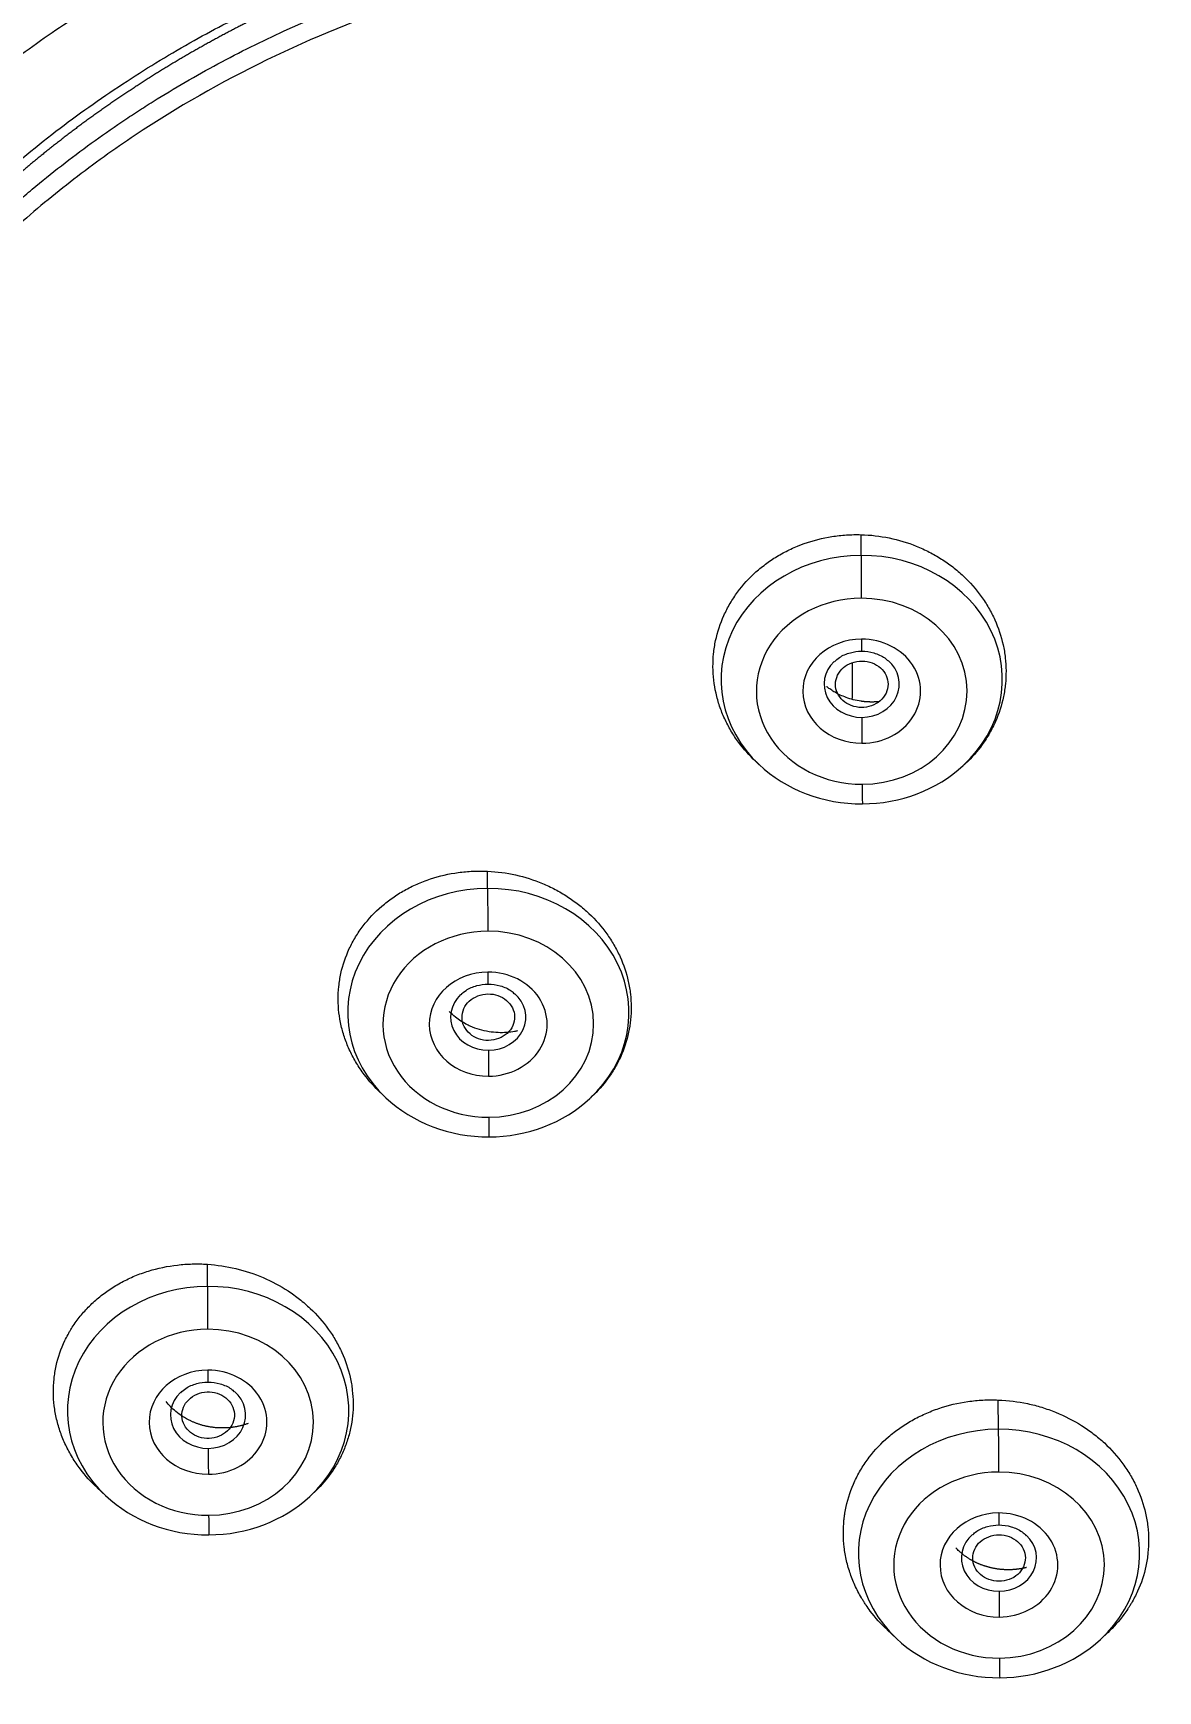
# Model space of a CAD drawing. Header units: millimetres. Extents: x 2433 to 4809, y -10272 to -6912.
# Drawn here: x 3202.37 to 3217.32, y -8392.25 to -8370.22 of the extents above; entities that cross this region are included whole.
import ezdxf

# ---------------------------------------------------------------- set-up
doc = ezdxf.new("R2010")
doc.units = ezdxf.units.MM
doc.layers.add('DIM', color=3, linetype='Continuous', lineweight=13)
doc.styles.add('ARIAL', font='arial.ttf')
doc.dimstyles.get("Standard").update_dxf_attribs({"dimtxt": 15, "dimasz": 15, "dimexe": 0.18, "dimexo": 0.0625, "dimgap": 4, "dimtad": 0, "dimtih": 1, "dimtoh": 1, "dimdec": 1, "dimdsep": 46, "dimtxsty": 'ARIAL', "dimcen": 0, "dimclrd": 3, "dimclre": 3, "dimclrt": 3, "dimadec": 0, "dimazin": 0, "dimtfac": 1, "dimtdec": 1, "dimtofl": 0, "dimtmove": 0, "dimatfit": 3, "dimfxl": 1, "dimtolj": 1, "dimtzin": 0, "dimarcsym": 0})

# ---------------------------------------------------------------- blocks, each defined once
blk = doc.blocks.new('*D46')
at = {"layer": 'Defpoints', "color": 0, "transparency": 16777216}
for p in [(3184.787, -7905.985), (3696.954, -9950.155), (3696.954, -9950.155)]:
    blk.add_point(p, dxfattribs=at)
at = {"layer": 'DIM', "color": 3, "lineweight": -2, "transparency": 16777216}
for p, q in [((3184.85, -7905.985), (3697.134, -7905.985)), ((3696.954, -7923.985), (3696.954, -8911.271)), ((3696.954, -9932.155), (3696.954, -8944.87)), ((3697.016, -9950.155), (3697.134, -9950.155))]:
    blk.add_line(p, q, dxfattribs=at)
at = {"layer": 'DIM', "color": 3, "transparency": 16777216}
for points in [[(3693.954, -7923.985), (3699.954, -7923.985), (3696.954, -7905.985)], [(3693.954, -9932.155), (3699.954, -9932.155), (3696.954, -9950.155)]]:
    blk.add_solid(points, dxfattribs=at)
at = {"layer": 'DIM', "color": 3, "transparency": 16777216, "insert": (3696.954, -8928.07), "char_height": 18, "attachment_point": 5, "style": 'ARIAL'}
blk.add_mtext('\\A1;(2280)', dxfattribs=at)

msp = doc.modelspace()

# ---------------------------------------------------------------- linework, layer by layer
at = {"linetype": 'Continuous', "lineweight": 13}
for p, q in [((3213.371, -8377.157), (3213.371, -8376.881)), ((3208.408, -8381.582), (3208.407, -8381.353)), ((3204.684, -8386.871), (3204.683, -8386.577)), ((3215.196, -8388.77), (3215.195, -8388.381))]:
    msp.add_line(p, q, dxfattribs=at)
at = {"linetype": 'Continuous', "lineweight": 18}
for p, q in [((3211.97, -8379.893), (3212.017, -8379.938)), ((3214.743, -8379.938), (3214.759, -8379.923)), ((3206.987, -8384.3), (3207.054, -8384.363)), ((3209.78, -8384.363), (3209.795, -8384.349)), ((3203.218, -8389.547), (3203.33, -8389.652)), ((3206.056, -8389.652), (3206.099, -8389.611)), ((3213.718, -8391.434), (3213.842, -8391.551)), ((3216.568, -8391.551), (3216.649, -8391.474))]:
    msp.add_line(p, q, dxfattribs=at)
at = {"linetype": 'Continuous', "lineweight": 13}
for centre, major_axis, ratio, start_param, end_param in [((3213.38, -8378.807), (-1.87, 0), 0.882948, 4.717224, 7.037094), ((3213.38, -8378.807), (-1.87, 0), 0.882948, 2.377964, 4.717224), ((3213.374, -8377.491), (0.002, -0.5), 0.00227, 3.979346, 5.201076), ((3213.38, -8378.962), (1.4, 0), 0.882948, 1.575631, 4.717224), ((3213.38, -8378.962), (1.4, 0), 0.882948, 4.717224, 7.858816), ((3213.38, -8378.961), (-0.783, 0), 0.882948, 4.717224, 7.858816), ((3213.38, -8378.961), (-0.783, 0), 0.882948, 1.575631, 4.717224), ((3213.376, -8378.129), (0.001, -0.3), 0.00227, 5.201076, 6.276176), ((3213.384, -8379.512), (-0.001, 0.3), 0.00227, 0.828524, 2.059484), ((3213.387, -8379.963), (-0.002, 0.5), 0.00227, 2.059484, 3.281214), ((3208.417, -8383.233), (-1.87, 0), 0.882948, 4.717224, 7.037094), ((3208.417, -8383.233), (-1.87, 0), 0.882948, 2.377964, 4.717224), ((3208.41, -8381.916), (0.002, -0.5), 0.00227, 3.979346, 5.201076), ((3208.417, -8383.387), (1.4, 0), 0.882948, 1.575631, 4.717224), ((3208.417, -8383.387), (1.4, 0), 0.882948, 4.717224, 7.858816), ((3208.416, -8383.386), (-0.783, 0), 0.882948, 4.717224, 7.858816), ((3208.416, -8383.386), (-0.783, 0), 0.882948, 1.575631, 4.717224), ((3208.412, -8382.554), (0.001, -0.3), 0.00227, 5.201076, 6.276176), ((3208.42, -8383.937), (-0.001, 0.3), 0.00227, 0.828524, 2.059484), ((3208.424, -8384.388), (-0.002, 0.5), 0.00227, 2.059484, 3.281214), ((3204.693, -8388.522), (-1.87, 0), 0.882948, 4.717224, 7.037094), ((3204.693, -8388.522), (-1.87, 0), 0.882948, 2.377964, 4.717224), ((3204.686, -8387.206), (0.002, -0.5), 0.00227, 3.979346, 5.201076), ((3204.693, -8388.677), (1.4, 0), 0.882948, 1.575631, 4.717224), ((3204.693, -8388.677), (1.4, 0), 0.882948, 4.717224, 7.858816), ((3204.692, -8388.676), (-0.783, 0), 0.882948, 4.717224, 7.858816), ((3204.692, -8388.676), (-0.783, 0), 0.882948, 1.575631, 4.717224), ((3204.688, -8387.844), (0.001, -0.3), 0.00227, 5.201076, 6.276176), ((3215.205, -8390.421), (-1.87, 0), 0.882948, 4.717224, 7.037094), ((3215.205, -8390.421), (-1.87, 0), 0.882948, 2.377964, 4.717224), ((3215.198, -8389.104), (0.002, -0.5), 0.00227, 3.979346, 5.201076), ((3204.696, -8389.226), (-0.001, 0.3), 0.00227, 0.828524, 2.059484), ((3215.205, -8390.575), (1.4, 0), 0.882948, 1.575631, 4.717224), ((3215.205, -8390.575), (1.4, 0), 0.882948, 4.717224, 7.858816), ((3204.7, -8389.678), (-0.002, 0.5), 0.00227, 2.059484, 3.281214), ((3215.204, -8390.574), (-0.783, 0), 0.882948, 4.717224, 7.858816), ((3215.204, -8390.574), (-0.783, 0), 0.882948, 1.575631, 4.717224), ((3215.201, -8389.742), (0.001, -0.3), 0.00227, 5.201076, 6.276176), ((3215.208, -8391.125), (-0.001, 0.3), 0.00227, 0.828524, 2.059484), ((3215.212, -8391.576), (-0.002, 0.5), 0.00227, 2.059484, 3.281214)]:
    msp.add_ellipse(centre, major_axis=major_axis, ratio=ratio, start_param=start_param, end_param=end_param, dxfattribs=at)
at = {"linetype": 'Continuous', "lineweight": 18}
for centre, major_axis, start_param, end_param in [((3213.38, -8378.867), (-0.5, 0), 5.53772, 7.858816), ((3213.38, -8378.867), (-0.5, 0), 1.575631, 3.936194), ((3213.38, -8378.807), (-1.87, 0), 0.753908, 1.575631), ((3213.38, -8378.807), (-1.87, 0), 1.575631, 2.377964), ((3208.416, -8383.292), (-0.5, 0), 5.53772, 7.858816), ((3208.416, -8383.292), (-0.5, 0), 1.575631, 3.936194), ((3208.417, -8383.233), (-1.87, 0), 0.753908, 1.575631), ((3208.417, -8383.233), (-1.87, 0), 1.575631, 2.377964), ((3204.692, -8388.582), (-0.5, 0), 5.53772, 7.858816), ((3204.692, -8388.582), (-0.5, 0), 1.575631, 3.936194), ((3204.693, -8388.522), (-1.87, 0), 0.753908, 1.575631), ((3204.693, -8388.522), (-1.87, 0), 1.575631, 2.377964), ((3215.204, -8390.481), (0.5, 0), 2.349395, 4.717224), ((3215.204, -8390.481), (0.5, 0), 4.717224, 7.03081), ((3215.205, -8390.421), (-1.87, 0), 0.753908, 1.575631), ((3215.205, -8390.421), (-1.87, 0), 1.575631, 2.377964)]:
    msp.add_ellipse(centre, major_axis=major_axis, ratio=0.882948, start_param=start_param, end_param=end_param, dxfattribs=at)
at = {"linetype": 'Continuous', "lineweight": 13}
for points, knots in [([(3208.657, -8358.416), (3208.634, -8358.42), (3208.589, -8358.429), (3208.52, -8358.444), (3208.451, -8358.458), (3208.382, -8358.473), (3208.313, -8358.487), (3208.244, -8358.502), (3208.175, -8358.518), (3208.105, -8358.533), (3208.036, -8358.549), (3207.967, -8358.565), (3207.897, -8358.581), (3207.828, -8358.598), (3207.758, -8358.615), (3207.689, -8358.632), (3207.619, -8358.649), (3207.549, -8358.667), (3207.479, -8358.684), (3207.41, -8358.702), (3207.34, -8358.721), (3207.27, -8358.739), (3207.2, -8358.758), (3207.13, -8358.777), (3207.06, -8358.796), (3206.989, -8358.816), (3206.919, -8358.836), (3206.849, -8358.856), (3206.779, -8358.876), (3206.708, -8358.897), (3206.638, -8358.918), (3206.568, -8358.939), (3206.497, -8358.96), (3206.427, -8358.982), (3206.356, -8359.004), (3206.286, -8359.026), (3206.215, -8359.048), (3206.144, -8359.071), (3206.074, -8359.094), (3206.003, -8359.117), (3205.932, -8359.141), (3205.862, -8359.165), (3205.791, -8359.189), (3205.72, -8359.213), (3205.649, -8359.238), (3205.578, -8359.263), (3205.508, -8359.288), (3205.437, -8359.313), (3205.366, -8359.339), (3205.295, -8359.365), (3205.224, -8359.392), (3205.153, -8359.418), (3205.082, -8359.445), (3205.011, -8359.472), (3204.94, -8359.5), (3204.87, -8359.527), (3204.799, -8359.555), (3204.728, -8359.584), (3204.657, -8359.612), (3204.586, -8359.641), (3204.515, -8359.67), (3204.444, -8359.7), (3204.373, -8359.73), (3204.302, -8359.76), (3204.232, -8359.79), (3204.161, -8359.821), (3204.09, -8359.852), (3204.019, -8359.883), (3203.948, -8359.914), (3203.878, -8359.946), (3203.807, -8359.978), (3203.736, -8360.011), (3203.665, -8360.044), (3203.595, -8360.077), (3203.524, -8360.11), (3203.454, -8360.144), (3203.098, -8360.315), (3202.456, -8360.644), (3201.542, -8361.173), (3200.632, -8361.767), (3199.732, -8362.427), (3198.807, -8363.191), (3197.886, -8364.061), (3196.996, -8365.032), (3196.19, -8366.052), (3195.596, -8366.929), (3195.168, -8367.645), (3194.866, -8368.192), (3194.577, -8368.771), (3194.372, -8369.225), (3194.239, -8369.541), (3194.172, -8369.706), (3194.109, -8369.868), (3194.048, -8370.026), (3193.991, -8370.181), (3193.937, -8370.333), (3193.885, -8370.481), (3193.837, -8370.626), (3193.791, -8370.767), (3193.747, -8370.905), (3193.706, -8371.039), (3193.668, -8371.17), (3193.631, -8371.297), (3193.597, -8371.42), (3193.565, -8371.54), (3193.535, -8371.656), (3193.516, -8371.732), (3193.507, -8371.769)], [0, 0, 0, 0, 0.003109, 0.006225, 0.009346, 0.012473, 0.015606, 0.018744, 0.021889, 0.02504, 0.028196, 0.031358, 0.034527, 0.037701, 0.040881, 0.044066, 0.047258, 0.050456, 0.053659, 0.056869, 0.060084, 0.063305, 0.066532, 0.069765, 0.073004, 0.076248, 0.079499, 0.082755, 0.086018, 0.089286, 0.09256, 0.09584, 0.099126, 0.102417, 0.105715, 0.109019, 0.112328, 0.115643, 0.118964, 0.122292, 0.125625, 0.128963, 0.132308, 0.135659, 0.139015, 0.142378, 0.145746, 0.14912, 0.1525, 0.155886, 0.159278, 0.162676, 0.16608, 0.169489, 0.172905, 0.176326, 0.179753, 0.183187, 0.186626, 0.190071, 0.193521, 0.196978, 0.200441, 0.203909, 0.207384, 0.210864, 0.21435, 0.217842, 0.221341, 0.224844, 0.228354, 0.23187, 0.235392, 0.238919, 0.242453, 0.245992, 0.249537, 0.296069, 0.344312, 0.394267, 0.445935, 0.499317, 0.562208, 0.624824, 0.687168, 0.74924, 0.778659, 0.809271, 0.841075, 0.874073, 0.883096, 0.891916, 0.900534, 0.908951, 0.917166, 0.925179, 0.93299, 0.9406, 0.948007, 0.955213, 0.962217, 0.969019, 0.975619, 0.982017, 0.988213, 0.994208, 1, 1, 1, 1]), ([(3195.703, -8378.167), (3195.805, -8377.746), (3195.927, -8377.331), (3196.205, -8376.52), (3196.361, -8376.123), (3196.707, -8375.35), (3196.895, -8374.972), (3197.302, -8374.239), (3197.52, -8373.883), (3197.981, -8373.194), (3198.225, -8372.861), (3198.735, -8372.218), (3199.001, -8371.908), (3199.554, -8371.313), (3199.84, -8371.027), (3200.428, -8370.481), (3200.731, -8370.22), (3201.35, -8369.724), (3201.666, -8369.488), (3202.31, -8369.041), (3202.637, -8368.83), (3203.3, -8368.433), (3203.636, -8368.246), (3204.313, -8367.898), (3204.995, -8367.573), (3206.029, -8367.156), (3206.721, -8366.924), (3207.757, -8366.608), (3208.447, -8366.441), (3209.128, -8366.313)], [0, 0, 0, 0, 0.0625, 0.0625, 0.125, 0.125, 0.1875, 0.1875, 0.25, 0.25, 0.3125, 0.3125, 0.375, 0.375, 0.4375, 0.4375, 0.5, 0.5, 0.5625, 0.5625, 0.625, 0.625, 0.6875, 0.6875, 0.75, 0.8125, 0.875, 0.875, 1, 1, 1, 1]), ([(3209.308, -8367.455), (3209.288, -8367.459), (3209.246, -8367.467), (3209.185, -8367.479), (3209.123, -8367.492), (3209.06, -8367.504), (3208.998, -8367.517), (3208.935, -8367.53), (3208.872, -8367.544), (3208.809, -8367.558), (3208.746, -8367.571), (3208.683, -8367.586), (3208.619, -8367.6), (3208.555, -8367.615), (3208.492, -8367.63), (3208.428, -8367.645), (3208.363, -8367.661), (3208.299, -8367.677), (3208.234, -8367.693), (3208.17, -8367.71), (3208.105, -8367.727), (3208.04, -8367.744), (3207.975, -8367.761), (3207.909, -8367.779), (3207.844, -8367.797), (3207.778, -8367.815), (3207.712, -8367.834), (3207.647, -8367.853), (3207.58, -8367.872), (3207.514, -8367.891), (3207.448, -8367.911), (3207.381, -8367.931), (3207.315, -8367.952), (3207.248, -8367.973), (3207.181, -8367.994), (3207.114, -8368.015), (3207.047, -8368.037), (3206.98, -8368.059), (3206.913, -8368.082), (3206.845, -8368.105), (3206.777, -8368.128), (3206.541, -8368.21), (3206.126, -8368.363), (3205.529, -8368.607), (3204.906, -8368.889), (3204.213, -8369.238), (3203.458, -8369.663), (3202.651, -8370.179), (3201.846, -8370.763), (3201.052, -8371.418), (3200.28, -8372.146), (3199.541, -8372.948), (3198.845, -8373.824), (3198.321, -8374.598), (3197.943, -8375.236), (3197.686, -8375.71), (3197.448, -8376.192), (3197.277, -8376.575), (3197.161, -8376.853), (3197.093, -8377.023), (3197.03, -8377.189), (3196.97, -8377.351), (3196.914, -8377.508), (3196.862, -8377.66), (3196.814, -8377.808), (3196.768, -8377.952), (3196.726, -8378.09), (3196.687, -8378.224), (3196.651, -8378.353), (3196.618, -8378.477), (3196.586, -8378.596), (3196.567, -8378.674), (3196.558, -8378.712)], [0, 0, 0, 0, 0.003317, 0.006647, 0.009991, 0.013347, 0.016716, 0.020098, 0.023493, 0.026901, 0.030321, 0.033755, 0.037202, 0.040661, 0.044134, 0.047619, 0.051118, 0.054629, 0.058153, 0.06169, 0.065239, 0.068802, 0.072378, 0.075966, 0.079568, 0.083182, 0.086809, 0.090449, 0.094102, 0.097768, 0.101447, 0.105138, 0.108843, 0.11256, 0.116291, 0.120034, 0.12379, 0.127559, 0.131341, 0.135136, 0.138943, 0.142764, 0.175148, 0.20972, 0.246482, 0.285432, 0.335253, 0.387506, 0.442193, 0.499318, 0.558528, 0.619909, 0.683467, 0.749211, 0.780528, 0.811783, 0.842976, 0.874109, 0.885145, 0.895867, 0.906274, 0.916366, 0.926144, 0.935607, 0.944756, 0.953591, 0.962111, 0.970317, 0.978209, 0.985787, 0.993051, 1, 1, 1, 1]), ([(3198.053, -8379.095), (3198.135, -8378.752), (3198.328, -8378.078), (3198.7, -8377.106), (3198.999, -8376.487), (3199.241, -8376.036), (3199.324, -8375.887), (3199.497, -8375.594), (3199.586, -8375.45), (3199.861, -8375.023), (3200.152, -8374.608), (3200.467, -8374.21), (3200.683, -8373.949), (3200.793, -8373.82), (3201.131, -8373.44), (3201.366, -8373.196), (3201.729, -8372.845), (3201.852, -8372.73), (3202.039, -8372.562), (3202.101, -8372.507), (3202.227, -8372.398), (3202.544, -8372.128), (3203.002, -8371.771), (3203.409, -8371.486), (3203.615, -8371.348), (3203.684, -8371.302), (3203.823, -8371.212), (3203.893, -8371.167), (3204.244, -8370.948), (3204.531, -8370.781), (3204.968, -8370.546), (3205.114, -8370.47), (3205.408, -8370.324), (3205.556, -8370.254), (3206.89, -8369.643), (3208.111, -8369.265), (3209.355, -8369.029)], [0, 0, 0, 0, 0.0625, 0.125, 0.1875, 0.1875, 0.21875, 0.21875, 0.25, 0.25, 0.3125, 0.34375, 0.34375, 0.375, 0.375, 0.4375, 0.4375, 0.46875, 0.46875, 0.484375, 0.484375, 0.5, 0.5625, 0.59375, 0.59375, 0.609375, 0.609375, 0.625, 0.625, 0.6875, 0.6875, 0.71875, 0.71875, 0.75, 0.75, 1, 1, 1, 1])]:
    msp.add_open_spline(points, degree=3, knots=knots, dxfattribs=at)
at = {"linetype": 'Continuous', "lineweight": 18}
for points, knots in [([(3197.676, -8378.984), (3197.68, -8378.966), (3197.689, -8378.929), (3197.703, -8378.874), (3197.717, -8378.818), (3197.732, -8378.763), (3197.746, -8378.708), (3197.761, -8378.653), (3197.776, -8378.598), (3197.791, -8378.543), (3197.807, -8378.488), (3197.823, -8378.434), (3197.839, -8378.379), (3197.855, -8378.325), (3197.872, -8378.27), (3197.888, -8378.216), (3197.905, -8378.162), (3197.923, -8378.108), (3197.94, -8378.054), (3197.958, -8378), (3197.976, -8377.946), (3197.994, -8377.893), (3198.012, -8377.839), (3198.031, -8377.786), (3198.05, -8377.732), (3198.069, -8377.679), (3198.089, -8377.626), (3198.108, -8377.573), (3198.128, -8377.52), (3198.148, -8377.467), (3198.169, -8377.414), (3198.189, -8377.362), (3198.21, -8377.309), (3198.231, -8377.257), (3198.252, -8377.204), (3198.274, -8377.152), (3198.349, -8376.971), (3198.488, -8376.658), (3198.704, -8376.215), (3198.944, -8375.767), (3199.238, -8375.268), (3199.589, -8374.729), (3200.001, -8374.164), (3200.435, -8373.628), (3200.889, -8373.121), (3201.361, -8372.642), (3201.962, -8372.085), (3202.703, -8371.478), (3203.593, -8370.853), (3204.485, -8370.313), (3205.138, -8369.973), (3205.535, -8369.785), (3205.678, -8369.719), (3205.821, -8369.655), (3205.963, -8369.592), (3206.105, -8369.532), (3206.246, -8369.473), (3206.387, -8369.415), (3206.527, -8369.36), (3206.667, -8369.306), (3206.806, -8369.254), (3206.945, -8369.204), (3207.082, -8369.155), (3207.22, -8369.108), (3207.356, -8369.062), (3207.492, -8369.018), (3207.627, -8368.975), (3207.761, -8368.934), (3207.895, -8368.894), (3208.028, -8368.856), (3208.159, -8368.819), (3208.29, -8368.783), (3208.421, -8368.749), (3208.55, -8368.716), (3208.678, -8368.685), (3208.805, -8368.654), (3208.932, -8368.625), (3209.057, -8368.598), (3209.182, -8368.571), (3209.305, -8368.546), (3209.428, -8368.521), (3209.509, -8368.506), (3209.55, -8368.498)], [0, 0, 0, 0, 0.003611, 0.00722, 0.010826, 0.014431, 0.018032, 0.021631, 0.025228, 0.028823, 0.032415, 0.036005, 0.039592, 0.043177, 0.04676, 0.05034, 0.053919, 0.057494, 0.061068, 0.064639, 0.068208, 0.071774, 0.075338, 0.0789, 0.08246, 0.086017, 0.089572, 0.093125, 0.096676, 0.100224, 0.10377, 0.107314, 0.110856, 0.114395, 0.117932, 0.121467, 0.125, 0.154917, 0.185643, 0.217184, 0.249544, 0.293148, 0.335951, 0.377962, 0.41919, 0.459642, 0.499325, 0.566382, 0.630369, 0.691307, 0.749214, 0.758389, 0.767491, 0.776521, 0.785478, 0.794362, 0.803175, 0.811915, 0.820582, 0.829177, 0.8377, 0.84615, 0.854528, 0.862834, 0.871068, 0.879229, 0.887318, 0.895335, 0.90328, 0.911152, 0.918953, 0.926681, 0.934337, 0.941921, 0.949433, 0.956873, 0.964241, 0.971537, 0.97876, 0.985912, 0.992992, 1, 1, 1, 1]), ([(3209.598, -8368.597), (3209.578, -8368.601), (3209.538, -8368.608), (3209.479, -8368.619), (3209.42, -8368.631), (3209.36, -8368.643), (3209.301, -8368.655), (3209.242, -8368.667), (3209.182, -8368.68), (3209.123, -8368.692), (3209.064, -8368.705), (3209.004, -8368.719), (3208.945, -8368.732), (3208.885, -8368.746), (3208.826, -8368.759), (3208.767, -8368.774), (3208.707, -8368.788), (3208.648, -8368.802), (3208.589, -8368.817), (3208.529, -8368.832), (3208.47, -8368.847), (3208.411, -8368.863), (3208.352, -8368.879), (3208.292, -8368.895), (3208.233, -8368.911), (3208.174, -8368.927), (3208.115, -8368.944), (3208.056, -8368.961), (3207.996, -8368.978), (3207.937, -8368.995), (3207.878, -8369.012), (3207.819, -8369.03), (3207.76, -8369.048), (3207.701, -8369.066), (3207.642, -8369.085), (3207.583, -8369.104), (3207.524, -8369.123), (3207.465, -8369.142), (3207.406, -8369.161), (3207.348, -8369.181), (3207.289, -8369.201), (3207.23, -8369.221), (3207.171, -8369.241), (3207.113, -8369.262), (3207.054, -8369.282), (3206.996, -8369.303), (3206.937, -8369.325), (3206.879, -8369.346), (3206.82, -8369.368), (3206.762, -8369.39), (3206.704, -8369.412), (3206.645, -8369.434), (3206.587, -8369.457), (3206.529, -8369.48), (3206.471, -8369.503), (3206.413, -8369.526), (3206.355, -8369.55), (3206.297, -8369.574), (3206.239, -8369.598), (3206.182, -8369.622), (3206.124, -8369.647), (3206.067, -8369.672), (3206.009, -8369.697), (3205.952, -8369.722), (3205.894, -8369.747), (3205.837, -8369.773), (3205.78, -8369.799), (3205.723, -8369.825), (3205.666, -8369.852), (3205.609, -8369.878), (3205.552, -8369.905), (3205.495, -8369.932), (3205.439, -8369.96), (3205.382, -8369.987), (3205.325, -8370.015), (3205.269, -8370.043), (3205.213, -8370.072), (3205.156, -8370.1), (3205.1, -8370.129), (3205.044, -8370.158), (3204.988, -8370.187), (3204.932, -8370.217), (3204.876, -8370.247), (3204.82, -8370.277), (3204.765, -8370.307), (3204.709, -8370.338), (3204.653, -8370.368), (3204.598, -8370.4), (3204.542, -8370.431), (3204.487, -8370.462), (3204.432, -8370.494), (3204.377, -8370.526), (3204.322, -8370.559), (3204.267, -8370.591), (3204.212, -8370.624), (3204.157, -8370.657), (3204.102, -8370.691), (3204.048, -8370.724), (3203.993, -8370.758), (3203.939, -8370.792), (3203.884, -8370.827), (3203.83, -8370.861), (3203.776, -8370.896), (3203.722, -8370.931), (3203.668, -8370.967), (3203.614, -8371.003), (3203.56, -8371.039), (3203.506, -8371.075), (3203.453, -8371.111), (3203.399, -8371.148), (3203.346, -8371.185), (3203.293, -8371.223), (3203.24, -8371.26), (3203.187, -8371.298), (3203.134, -8371.336), (3203.081, -8371.374), (3203.028, -8371.413), (3202.976, -8371.452), (3202.924, -8371.491), (3202.872, -8371.53), (3202.82, -8371.57), (3202.768, -8371.61), (3202.716, -8371.65), (3202.665, -8371.69), (3202.613, -8371.73), (3202.562, -8371.771), (3202.511, -8371.812), (3202.46, -8371.853), (3202.41, -8371.895), (3202.359, -8371.936), (3202.309, -8371.978), (3202.259, -8372.02), (3202.209, -8372.063), (3202.159, -8372.105), (3202.11, -8372.148), (3202.061, -8372.191), (3202.012, -8372.234), (3201.963, -8372.277), (3201.914, -8372.321), (3201.866, -8372.365), (3201.818, -8372.409), (3201.769, -8372.453), (3201.722, -8372.498), (3201.674, -8372.542), (3201.626, -8372.587), (3201.579, -8372.633), (3201.532, -8372.678), (3201.485, -8372.724), (3201.438, -8372.77), (3201.392, -8372.816), (3201.346, -8372.862), (3201.299, -8372.909), (3201.254, -8372.956), (3201.208, -8373.003), (3201.162, -8373.05), (3201.117, -8373.097), (3201.072, -8373.145), (3201.027, -8373.193), (3200.982, -8373.242), (3200.938, -8373.29), (3200.893, -8373.339), (3200.849, -8373.388), (3200.805, -8373.437), (3200.762, -8373.486), (3200.718, -8373.536), (3200.675, -8373.586), (3200.632, -8373.636), (3200.589, -8373.687), (3200.546, -8373.737), (3200.504, -8373.788), (3200.462, -8373.839), (3200.42, -8373.891), (3200.378, -8373.943), (3200.336, -8373.995), (3200.295, -8374.047), (3200.253, -8374.099), (3200.212, -8374.152), (3200.172, -8374.205), (3200.131, -8374.258), (3200.091, -8374.312), (3200.051, -8374.366), (3200.011, -8374.42), (3199.971, -8374.474), (3199.932, -8374.528), (3199.893, -8374.583), (3199.854, -8374.638), (3199.816, -8374.693), (3199.777, -8374.748), (3199.739, -8374.804), (3199.702, -8374.859), (3199.664, -8374.915), (3199.627, -8374.971), (3199.59, -8375.028), (3199.553, -8375.084), (3199.517, -8375.141), (3199.481, -8375.198), (3199.445, -8375.255), (3199.41, -8375.312), (3199.375, -8375.369), (3199.34, -8375.427), (3199.305, -8375.485), (3199.271, -8375.543), (3199.237, -8375.601), (3199.203, -8375.659), (3199.17, -8375.717), (3199.137, -8375.776), (3199.104, -8375.835), (3199.072, -8375.894), (3199.04, -8375.953), (3199.008, -8376.012), (3198.976, -8376.071), (3198.945, -8376.131), (3198.914, -8376.191), (3198.883, -8376.251), (3198.853, -8376.311), (3198.823, -8376.371), (3198.794, -8376.432), (3198.764, -8376.493), (3198.735, -8376.554), (3198.706, -8376.615), (3198.678, -8376.676), (3198.65, -8376.737), (3198.622, -8376.799), (3198.595, -8376.861), (3198.568, -8376.923), (3198.541, -8376.985), (3198.514, -8377.047), (3198.488, -8377.11), (3198.462, -8377.172), (3198.437, -8377.235), (3198.412, -8377.298), (3198.387, -8377.361), (3198.362, -8377.425), (3198.338, -8377.488), (3198.314, -8377.552), (3198.291, -8377.616), (3198.267, -8377.68), (3198.245, -8377.745), (3198.222, -8377.809), (3198.2, -8377.874), (3198.178, -8377.939), (3198.157, -8378.004), (3198.135, -8378.069), (3198.115, -8378.135), (3198.094, -8378.2), (3198.074, -8378.266), (3198.054, -8378.332), (3198.035, -8378.398), (3198.016, -8378.465), (3197.997, -8378.531), (3197.979, -8378.598), (3197.96, -8378.665), (3197.943, -8378.732), (3197.925, -8378.8), (3197.908, -8378.867), (3197.897, -8378.912), (3197.892, -8378.935)], [0, 0, 0, 0, 0.003468, 0.00694, 0.010416, 0.013895, 0.017377, 0.020864, 0.024354, 0.027847, 0.031344, 0.034845, 0.038349, 0.041857, 0.045368, 0.048883, 0.052401, 0.055923, 0.059449, 0.062977, 0.06651, 0.070045, 0.073585, 0.077127, 0.080673, 0.084223, 0.087776, 0.091332, 0.094892, 0.098455, 0.102021, 0.105591, 0.109164, 0.11274, 0.116319, 0.119902, 0.123488, 0.127078, 0.13067, 0.134266, 0.137865, 0.141467, 0.145072, 0.148681, 0.152292, 0.155907, 0.159525, 0.163146, 0.16677, 0.170397, 0.174027, 0.17766, 0.181296, 0.184935, 0.188577, 0.192222, 0.19587, 0.199521, 0.203174, 0.206831, 0.21049, 0.214153, 0.217818, 0.221486, 0.225157, 0.22883, 0.232506, 0.236185, 0.239867, 0.243551, 0.247238, 0.250928, 0.254621, 0.258318, 0.262018, 0.265723, 0.269431, 0.273143, 0.276859, 0.28058, 0.284304, 0.288033, 0.291767, 0.295504, 0.299246, 0.302993, 0.306744, 0.3105, 0.314261, 0.318026, 0.321797, 0.325572, 0.329353, 0.333139, 0.336929, 0.340726, 0.344527, 0.348334, 0.352147, 0.355965, 0.359789, 0.363618, 0.367453, 0.371295, 0.375142, 0.378995, 0.382854, 0.386718, 0.390588, 0.394463, 0.398343, 0.402227, 0.406116, 0.41001, 0.413909, 0.417811, 0.421718, 0.425628, 0.429543, 0.433461, 0.437382, 0.441307, 0.445235, 0.449167, 0.4531, 0.457037, 0.460976, 0.464918, 0.468861, 0.472807, 0.476755, 0.480704, 0.484655, 0.488607, 0.49256, 0.496514, 0.50047, 0.504426, 0.508386, 0.512348, 0.516314, 0.520282, 0.524254, 0.528229, 0.532207, 0.536188, 0.540173, 0.544161, 0.548153, 0.552148, 0.556148, 0.560151, 0.564158, 0.568169, 0.572184, 0.576204, 0.580227, 0.584255, 0.588288, 0.592325, 0.596367, 0.600413, 0.604464, 0.60852, 0.612581, 0.616647, 0.620719, 0.624795, 0.628878, 0.632968, 0.637066, 0.64117, 0.645281, 0.649399, 0.653523, 0.657654, 0.66179, 0.665933, 0.670081, 0.674234, 0.678393, 0.682556, 0.686724, 0.690897, 0.695075, 0.699256, 0.703442, 0.707631, 0.711824, 0.71602, 0.720219, 0.724421, 0.728626, 0.732833, 0.737043, 0.741254, 0.745467, 0.749682, 0.753899, 0.758117, 0.762336, 0.766558, 0.770781, 0.775007, 0.779234, 0.783464, 0.787696, 0.791931, 0.796168, 0.800407, 0.804649, 0.808894, 0.813142, 0.817393, 0.821647, 0.825904, 0.830164, 0.834427, 0.838694, 0.842965, 0.847239, 0.851517, 0.855799, 0.860085, 0.864375, 0.868669, 0.872968, 0.877271, 0.881578, 0.88589, 0.890207, 0.894528, 0.898855, 0.903187, 0.907523, 0.911866, 0.916213, 0.920566, 0.924925, 0.929289, 0.93366, 0.938036, 0.942418, 0.946807, 0.951202, 0.955603, 0.960011, 0.964426, 0.968848, 0.973276, 0.977712, 0.982155, 0.986605, 0.991062, 0.995527, 1, 1, 1, 1]), ([(3209.391, -8369.28), (3208.704, -8369.41), (3208.029, -8369.584), (3206.714, -8370.018), (3206.082, -8370.276), (3204.866, -8370.866), (3204.283, -8371.199), (3203.445, -8371.757), (3203.171, -8371.953), (3202.644, -8372.361), (3202.389, -8372.572), (3201.655, -8373.227), (3201.203, -8373.693), (3200.581, -8374.435), (3200.383, -8374.689), (3200.007, -8375.213), (3199.829, -8375.483), (3199.331, -8376.3), (3199.047, -8376.861), (3198.568, -8378.016), (3198.375, -8378.61), (3198.229, -8379.221)], [0, 0, 0, 0, 0.125, 0.125, 0.25, 0.25, 0.375, 0.375, 0.4375, 0.4375, 0.5, 0.5, 0.625, 0.625, 0.6875, 0.6875, 0.75, 0.75, 0.875, 0.875, 1, 1, 1, 1]), ([(3211.97, -8379.893), (3211.887, -8379.815), (3211.811, -8379.73), (3211.726, -8379.615), (3211.708, -8379.59), (3211.674, -8379.539), (3211.658, -8379.513), (3211.612, -8379.434), (3211.556, -8379.328), (3211.511, -8379.217), (3211.473, -8379.105), (3211.457, -8379.047), (3211.417, -8378.872), (3211.404, -8378.756), (3211.403, -8378.58), (3211.405, -8378.522), (3211.414, -8378.434), (3211.418, -8378.404), (3211.427, -8378.346), (3211.432, -8378.317), (3211.463, -8378.173), (3211.5, -8378.061), (3211.561, -8377.927), (3211.574, -8377.9), (3211.601, -8377.847), (3211.616, -8377.82), (3211.662, -8377.743), (3211.695, -8377.693), (3211.801, -8377.548), (3211.883, -8377.459), (3211.997, -8377.356), (3212.021, -8377.336), (3212.069, -8377.298), (3212.094, -8377.279), (3212.168, -8377.224), (3212.272, -8377.156), (3212.382, -8377.098), (3212.468, -8377.058), (3212.496, -8377.045), (3212.541, -8377.027), (3212.555, -8377.022), (3212.585, -8377.01), (3212.6, -8377.005), (3212.735, -8376.957), (3212.858, -8376.926), (3213.047, -8376.896), (3213.111, -8376.888), (3213.241, -8376.88), (3213.306, -8376.879), (3213.371, -8376.881)], [0, 0, 0, 0, 0.077297, 0.077297, 0.098268, 0.098268, 0.119238, 0.119238, 0.161179, 0.20312, 0.20312, 0.245061, 0.245061, 0.328944, 0.328944, 0.370885, 0.370885, 0.391855, 0.391855, 0.412826, 0.412826, 0.496708, 0.496708, 0.517678, 0.517678, 0.538649, 0.538649, 0.58059, 0.58059, 0.664472, 0.664472, 0.685442, 0.685442, 0.706413, 0.706413, 0.748354, 0.790295, 0.790295, 0.811265, 0.811265, 0.821751, 0.821751, 0.832236, 0.832236, 0.916118, 0.916118, 0.958059, 0.958059, 1, 1, 1, 1]), ([(3213.371, -8376.881), (3213.498, -8376.884), (3213.623, -8376.899), (3213.869, -8376.95), (3213.989, -8376.986), (3214.135, -8377.045), (3214.164, -8377.058), (3214.222, -8377.084), (3214.25, -8377.097), (3214.333, -8377.14), (3214.44, -8377.202), (3214.541, -8377.273), (3214.615, -8377.329), (3214.639, -8377.349), (3214.686, -8377.389), (3214.709, -8377.409), (3214.82, -8377.514), (3214.9, -8377.605), (3214.987, -8377.726), (3215.004, -8377.751), (3215.037, -8377.801), (3215.052, -8377.827), (3215.097, -8377.905), (3215.124, -8377.958), (3215.197, -8378.119), (3215.234, -8378.23), (3215.265, -8378.372), (3215.271, -8378.401), (3215.281, -8378.459), (3215.285, -8378.488), (3215.294, -8378.574), (3215.301, -8378.69), (3215.296, -8378.805), (3215.287, -8378.891), (3215.284, -8378.919), (3215.275, -8378.977), (3215.27, -8379.005), (3215.24, -8379.148), (3215.205, -8379.258), (3215.134, -8379.417), (3215.108, -8379.469), (3215.064, -8379.546), (3215.049, -8379.571), (3215.016, -8379.621), (3215, -8379.645), (3214.917, -8379.76), (3214.842, -8379.845), (3214.759, -8379.923)], [0, 0, 0, 0, 0.083659, 0.083659, 0.167318, 0.167318, 0.188233, 0.188233, 0.209148, 0.209148, 0.250978, 0.292807, 0.292807, 0.313722, 0.313722, 0.334637, 0.334637, 0.418296, 0.418296, 0.439211, 0.439211, 0.460126, 0.460126, 0.501955, 0.501955, 0.585615, 0.585615, 0.60653, 0.60653, 0.627444, 0.627444, 0.669274, 0.711104, 0.711104, 0.732018, 0.732018, 0.752933, 0.752933, 0.836592, 0.836592, 0.878422, 0.878422, 0.899337, 0.899337, 0.920252, 0.920252, 1, 1, 1, 1]), ([(3213.018, -8378.572), (3213.037, -8378.549), (3213.094, -8378.498), (3213.223, -8378.444), (3213.325, -8378.43), (3213.377, -8378.429)], [0, 0, 0, 0, 0.24821, 0.643629, 1, 1, 1, 1]), ([(3213.377, -8378.429), (3213.435, -8378.43), (3213.543, -8378.445), (3213.667, -8378.498), (3213.715, -8378.544), (3213.727, -8378.558)], [0, 0, 0, 0, 0.410705, 0.836907, 1, 1, 1, 1]), ([(3213.606, -8379.101), (3213.604, -8379.101), (3213.598, -8379.101), (3213.588, -8379.102), (3213.575, -8379.103), (3213.563, -8379.104), (3213.551, -8379.104), (3213.539, -8379.105), (3213.527, -8379.105), (3213.516, -8379.105), (3213.504, -8379.105), (3213.492, -8379.105), (3213.481, -8379.104), (3213.469, -8379.104), (3213.458, -8379.103), (3213.446, -8379.103), (3213.435, -8379.102), (3213.424, -8379.101), (3213.413, -8379.1), (3213.402, -8379.099), (3213.391, -8379.097), (3213.381, -8379.096), (3213.339, -8379.09), (3213.269, -8379.076), (3213.177, -8379.047), (3213.097, -8379.014), (3213.028, -8378.978), (3212.971, -8378.942), (3212.933, -8378.915), (3212.915, -8378.9), (3212.912, -8378.897)], [0, 0, 0, 0, 0.008399, 0.024829, 0.041163, 0.0574, 0.073538, 0.089572, 0.105503, 0.121326, 0.137041, 0.152646, 0.168138, 0.183517, 0.19878, 0.213927, 0.228955, 0.243865, 0.258654, 0.273323, 0.287869, 0.302293, 0.316593, 0.457515, 0.586818, 0.70392, 0.808582, 0.90129, 0.983044, 1, 1, 1, 1]), ([(3206.986, -8384.299), (3206.906, -8384.224), (3206.833, -8384.142), (3206.749, -8384.031), (3206.731, -8384.006), (3206.697, -8383.955), (3206.68, -8383.929), (3206.633, -8383.851), (3206.576, -8383.745), (3206.531, -8383.634), (3206.502, -8383.55), (3206.493, -8383.522), (3206.477, -8383.465), (3206.469, -8383.436), (3206.436, -8383.292), (3206.422, -8383.176), (3206.421, -8383.002), (3206.424, -8382.944), (3206.433, -8382.857), (3206.437, -8382.827), (3206.446, -8382.77), (3206.451, -8382.741), (3206.483, -8382.599), (3206.52, -8382.489), (3206.582, -8382.356), (3206.595, -8382.33), (3206.623, -8382.278), (3206.638, -8382.252), (3206.684, -8382.176), (3206.717, -8382.127), (3206.825, -8381.986), (3206.908, -8381.898), (3207.024, -8381.799), (3207.048, -8381.779), (3207.096, -8381.742), (3207.121, -8381.723), (3207.196, -8381.671), (3207.301, -8381.605), (3207.412, -8381.55), (3207.498, -8381.512), (3207.528, -8381.5), (3207.587, -8381.477), (3207.617, -8381.466), (3207.768, -8381.416), (3207.891, -8381.388), (3208.05, -8381.366), (3208.082, -8381.363), (3208.147, -8381.357), (3208.179, -8381.355), (3208.277, -8381.35), (3208.342, -8381.35), (3208.407, -8381.353)], [0, 0, 0, 0, 0.074639, 0.074639, 0.09567, 0.09567, 0.116701, 0.116701, 0.158762, 0.200824, 0.200824, 0.221855, 0.221855, 0.242886, 0.242886, 0.32701, 0.32701, 0.369072, 0.369072, 0.390103, 0.390103, 0.411134, 0.411134, 0.495257, 0.495257, 0.516288, 0.516288, 0.537319, 0.537319, 0.579381, 0.579381, 0.663505, 0.663505, 0.684536, 0.684536, 0.705567, 0.705567, 0.747629, 0.789691, 0.789691, 0.810722, 0.810722, 0.831752, 0.831752, 0.915876, 0.915876, 0.936907, 0.936907, 0.957938, 0.957938, 1, 1, 1, 1]), ([(3208.407, -8381.353), (3208.534, -8381.359), (3208.782, -8381.393), (3209.02, -8381.468), (3209.194, -8381.54), (3209.251, -8381.567), (3209.361, -8381.625), (3209.467, -8381.687), (3209.567, -8381.758), (3209.639, -8381.814), (3209.663, -8381.834), (3209.71, -8381.874), (3209.732, -8381.894), (3209.843, -8381.998), (3209.922, -8382.088), (3210.025, -8382.233), (3210.058, -8382.282), (3210.117, -8382.385), (3210.144, -8382.437), (3210.216, -8382.596), (3210.252, -8382.705), (3210.284, -8382.845), (3210.289, -8382.874), (3210.299, -8382.931), (3210.303, -8382.959), (3210.312, -8383.044), (3210.316, -8383.101), (3210.317, -8383.27), (3210.306, -8383.383), (3210.258, -8383.606), (3210.223, -8383.714), (3210.153, -8383.869), (3210.127, -8383.92), (3210.084, -8383.994), (3210.069, -8384.018), (3210.037, -8384.067), (3210.02, -8384.091), (3209.941, -8384.198), (3209.872, -8384.276), (3209.795, -8384.348)], [0, 0, 0, 0, 0.084028, 0.168057, 0.168057, 0.210071, 0.210071, 0.252085, 0.294099, 0.294099, 0.315106, 0.315106, 0.336113, 0.336113, 0.420142, 0.420142, 0.462156, 0.462156, 0.50417, 0.50417, 0.588198, 0.588198, 0.609205, 0.609205, 0.630212, 0.630212, 0.672227, 0.672227, 0.756255, 0.756255, 0.840283, 0.840283, 0.882297, 0.882297, 0.903304, 0.903304, 0.924311, 0.924311, 1, 1, 1, 1]), ([(3208.054, -8382.997), (3208.073, -8382.974), (3208.13, -8382.923), (3208.259, -8382.869), (3208.361, -8382.855), (3208.413, -8382.854)], [0, 0, 0, 0, 0.24821, 0.643629, 1, 1, 1, 1]), ([(3208.413, -8382.854), (3208.471, -8382.855), (3208.579, -8382.87), (3208.703, -8382.923), (3208.751, -8382.969), (3208.763, -8382.983)], [0, 0, 0, 0, 0.410705, 0.836907, 1, 1, 1, 1]), ([(3208.806, -8383.475), (3208.802, -8383.476), (3208.794, -8383.478), (3208.781, -8383.48), (3208.737, -8383.489), (3208.66, -8383.499), (3208.545, -8383.501), (3208.424, -8383.489), (3208.299, -8383.461), (3208.197, -8383.423), (3208.115, -8383.383), (3208.048, -8383.343), (3207.975, -8383.29), (3207.925, -8383.246), (3207.899, -8383.219), (3207.896, -8383.216)], [0, 0, 0, 0, 0.011526, 0.025668, 0.039729, 0.145629, 0.260383, 0.382909, 0.511258, 0.643381, 0.70973, 0.789134, 0.881689, 0.987818, 1, 1, 1, 1]), ([(3203.217, -8389.546), (3203.136, -8389.47), (3203.061, -8389.387), (3202.976, -8389.274), (3202.957, -8389.248), (3202.922, -8389.196), (3202.905, -8389.17), (3202.856, -8389.089), (3202.797, -8388.981), (3202.75, -8388.868), (3202.72, -8388.782), (3202.711, -8388.753), (3202.694, -8388.694), (3202.686, -8388.665), (3202.665, -8388.576), (3202.644, -8388.457), (3202.633, -8388.28), (3202.639, -8388.161), (3202.648, -8388.072), (3202.652, -8388.043), (3202.662, -8387.984), (3202.667, -8387.955), (3202.7, -8387.81), (3202.738, -8387.699), (3202.802, -8387.564), (3202.816, -8387.537), (3202.838, -8387.498), (3202.845, -8387.484), (3202.86, -8387.458), (3202.899, -8387.394), (3202.977, -8387.283), (3203.057, -8387.192), (3203.121, -8387.127), (3203.143, -8387.105), (3203.188, -8387.063), (3203.212, -8387.043), (3203.284, -8386.983), (3203.384, -8386.909), (3203.545, -8386.812), (3203.66, -8386.757), (3203.749, -8386.72), (3203.779, -8386.709), (3203.84, -8386.687), (3203.871, -8386.676), (3204.026, -8386.629), (3204.153, -8386.602), (3204.317, -8386.583), (3204.35, -8386.58), (3204.416, -8386.575), (3204.449, -8386.574), (3204.549, -8386.571), (3204.616, -8386.573), (3204.683, -8386.577)], [0, 0, 0, 0, 0.073587, 0.073587, 0.094642, 0.094642, 0.115696, 0.115696, 0.157806, 0.199916, 0.199916, 0.220971, 0.220971, 0.242025, 0.242025, 0.284135, 0.326245, 0.368355, 0.368355, 0.389409, 0.389409, 0.410464, 0.410464, 0.494684, 0.494684, 0.515738, 0.515738, 0.526266, 0.526266, 0.536793, 0.578903, 0.621013, 0.621013, 0.642068, 0.642068, 0.663122, 0.663122, 0.705232, 0.747342, 0.789452, 0.789452, 0.810506, 0.810506, 0.831561, 0.831561, 0.915781, 0.915781, 0.936835, 0.936835, 0.95789, 0.95789, 1, 1, 1, 1]), ([(3204.683, -8386.577), (3204.812, -8386.586), (3205.063, -8386.624), (3205.305, -8386.703), (3205.541, -8386.804), (3205.652, -8386.864), (3205.809, -8386.966), (3205.86, -8387.003), (3205.933, -8387.061), (3205.957, -8387.081), (3206.004, -8387.122), (3206.027, -8387.142), (3206.139, -8387.249), (3206.219, -8387.34), (3206.325, -8387.487), (3206.358, -8387.537), (3206.403, -8387.615), (3206.417, -8387.642), (3206.445, -8387.695), (3206.457, -8387.721), (3206.518, -8387.855), (3206.555, -8387.966), (3206.587, -8388.107), (3206.593, -8388.136), (3206.602, -8388.193), (3206.606, -8388.222), (3206.616, -8388.308), (3206.62, -8388.365), (3206.621, -8388.536), (3206.61, -8388.649), (3206.58, -8388.789), (3206.573, -8388.817), (3206.558, -8388.872), (3206.55, -8388.9), (3206.523, -8388.981), (3206.481, -8389.087), (3206.429, -8389.189), (3206.385, -8389.263), (3206.369, -8389.288), (3206.337, -8389.336), (3206.32, -8389.36), (3206.242, -8389.465), (3206.175, -8389.54), (3206.101, -8389.61)], [0, 0, 0, 0, 0.084271, 0.168542, 0.168542, 0.252813, 0.252813, 0.294948, 0.294948, 0.316016, 0.316016, 0.337083, 0.337083, 0.421354, 0.421354, 0.46349, 0.46349, 0.484557, 0.484557, 0.505625, 0.505625, 0.589896, 0.589896, 0.610964, 0.610964, 0.632031, 0.632031, 0.674167, 0.674167, 0.758438, 0.758438, 0.779505, 0.779505, 0.800573, 0.800573, 0.842709, 0.884844, 0.884844, 0.905912, 0.905912, 0.926979, 0.926979, 1, 1, 1, 1]), ([(3204.33, -8388.286), (3204.349, -8388.264), (3204.406, -8388.212), (3204.535, -8388.158), (3204.637, -8388.144), (3204.689, -8388.144)], [0, 0, 0, 0, 0.24821, 0.643629, 1, 1, 1, 1]), ([(3204.689, -8388.144), (3204.747, -8388.144), (3204.855, -8388.16), (3204.979, -8388.212), (3205.027, -8388.258), (3205.039, -8388.272)], [0, 0, 0, 0, 0.410705, 0.836907, 1, 1, 1, 1]), ([(3205.226, -8388.693), (3205.226, -8388.693), (3205.22, -8388.695), (3205.208, -8388.7), (3205.19, -8388.706), (3205.172, -8388.711), (3205.154, -8388.717), (3205.135, -8388.722), (3205.117, -8388.726), (3205.098, -8388.731), (3205.079, -8388.735), (3205.06, -8388.738), (3205.041, -8388.741), (3205.022, -8388.744), (3205.003, -8388.746), (3204.983, -8388.749), (3204.964, -8388.75), (3204.944, -8388.752), (3204.925, -8388.752), (3204.905, -8388.753), (3204.886, -8388.753), (3204.866, -8388.753), (3204.847, -8388.753), (3204.827, -8388.752), (3204.808, -8388.75), (3204.789, -8388.749), (3204.77, -8388.747), (3204.751, -8388.744), (3204.732, -8388.742), (3204.713, -8388.739), (3204.694, -8388.735), (3204.675, -8388.731), (3204.657, -8388.727), (3204.638, -8388.723), (3204.62, -8388.718), (3204.602, -8388.712), (3204.584, -8388.707), (3204.566, -8388.701), (3204.548, -8388.695), (3204.531, -8388.688), (3204.513, -8388.681), (3204.496, -8388.674), (3204.478, -8388.666), (3204.429, -8388.644), (3204.354, -8388.603), (3204.264, -8388.537), (3204.192, -8388.47), (3204.152, -8388.423), (3204.134, -8388.4), (3204.134, -8388.399)], [0, 0, 0, 0, 0.000655, 0.016198, 0.031792, 0.047433, 0.063119, 0.078846, 0.094612, 0.110414, 0.126247, 0.142109, 0.157995, 0.1739, 0.189819, 0.205749, 0.221682, 0.237615, 0.25354, 0.269453, 0.285347, 0.301216, 0.317054, 0.332854, 0.34861, 0.364316, 0.379969, 0.395573, 0.411135, 0.426662, 0.442158, 0.45763, 0.473084, 0.488525, 0.503958, 0.519388, 0.534821, 0.550262, 0.565715, 0.581184, 0.596674, 0.612189, 0.627733, 0.643308, 0.746468, 0.839657, 0.923627, 0.998226, 1, 1, 1, 1]), ([(3213.717, -8391.433), (3213.635, -8391.357), (3213.561, -8391.274), (3213.475, -8391.16), (3213.457, -8391.134), (3213.43, -8391.095), (3213.421, -8391.082), (3213.404, -8391.055), (3213.363, -8390.988), (3213.296, -8390.865), (3213.227, -8390.694), (3213.193, -8390.577), (3213.165, -8390.457), (3213.154, -8390.397), (3213.14, -8390.277), (3213.133, -8390.157), (3213.138, -8390.037), (3213.146, -8389.962), (3213.148, -8389.947), (3213.152, -8389.917), (3213.154, -8389.902), (3213.162, -8389.857), (3213.167, -8389.828), (3213.199, -8389.68), (3213.238, -8389.567), (3213.302, -8389.429), (3213.316, -8389.402), (3213.345, -8389.348), (3213.36, -8389.321), (3213.408, -8389.242), (3213.443, -8389.191), (3213.555, -8389.045), (3213.64, -8388.954), (3213.76, -8388.85), (3213.785, -8388.83), (3213.835, -8388.791), (3213.861, -8388.772), (3213.939, -8388.717), (3214.047, -8388.649), (3214.163, -8388.591), (3214.252, -8388.551), (3214.282, -8388.539), (3214.344, -8388.515), (3214.375, -8388.503), (3214.531, -8388.451), (3214.66, -8388.42), (3214.825, -8388.397), (3214.858, -8388.393), (3214.925, -8388.386), (3214.958, -8388.384), (3215.06, -8388.378), (3215.127, -8388.378), (3215.195, -8388.381)], [0, 0, 0, 0, 0.073528, 0.073528, 0.094584, 0.094584, 0.105113, 0.105113, 0.115641, 0.157753, 0.199865, 0.241978, 0.241978, 0.28409, 0.28409, 0.326202, 0.368315, 0.368315, 0.378843, 0.378843, 0.389371, 0.389371, 0.410427, 0.410427, 0.494652, 0.494652, 0.515708, 0.515708, 0.536764, 0.536764, 0.578876, 0.578876, 0.663101, 0.663101, 0.684157, 0.684157, 0.705214, 0.705214, 0.747326, 0.789438, 0.789438, 0.810494, 0.810494, 0.831551, 0.831551, 0.915775, 0.915775, 0.936831, 0.936831, 0.957888, 0.957888, 1, 1, 1, 1]), ([(3215.195, -8388.381), (3215.327, -8388.386), (3215.457, -8388.402), (3215.648, -8388.443), (3215.711, -8388.459), (3215.835, -8388.497), (3215.897, -8388.519), (3216.079, -8388.593), (3216.194, -8388.652), (3216.356, -8388.754), (3216.408, -8388.79), (3216.484, -8388.848), (3216.509, -8388.868), (3216.558, -8388.91), (3216.582, -8388.931), (3216.697, -8389.038), (3216.78, -8389.131), (3216.871, -8389.255), (3216.888, -8389.28), (3216.922, -8389.332), (3216.938, -8389.358), (3216.985, -8389.437), (3217.013, -8389.491), (3217.088, -8389.656), (3217.127, -8389.769), (3217.159, -8389.914), (3217.165, -8389.944), (3217.175, -8390.003), (3217.179, -8390.032), (3217.189, -8390.12), (3217.196, -8390.238), (3217.191, -8390.355), (3217.182, -8390.442), (3217.178, -8390.471), (3217.169, -8390.53), (3217.164, -8390.559), (3217.133, -8390.704), (3217.096, -8390.816), (3217.022, -8390.977), (3216.995, -8391.03), (3216.957, -8391.094), (3216.949, -8391.107), (3216.933, -8391.133), (3216.925, -8391.146), (3216.9, -8391.183), (3216.883, -8391.208), (3216.801, -8391.319), (3216.729, -8391.399), (3216.65, -8391.474)], [0, 0, 0, 0, 0.084101, 0.084101, 0.126151, 0.126151, 0.168201, 0.168201, 0.252302, 0.252302, 0.294353, 0.294353, 0.315378, 0.315378, 0.336403, 0.336403, 0.420504, 0.420504, 0.441529, 0.441529, 0.462554, 0.462554, 0.504604, 0.504604, 0.588705, 0.588705, 0.60973, 0.60973, 0.630756, 0.630756, 0.672806, 0.714856, 0.714856, 0.735882, 0.735882, 0.756907, 0.756907, 0.841007, 0.841007, 0.883058, 0.883058, 0.89357, 0.89357, 0.904083, 0.904083, 0.925108, 0.925108, 1, 1, 1, 1]), ([(3214.856, -8390.172), (3214.872, -8390.155), (3214.924, -8390.107), (3215.048, -8390.057), (3215.15, -8390.043), (3215.202, -8390.042)], [0, 0, 0, 0, 0.206446, 0.623832, 1, 1, 1, 1]), ([(3215.202, -8390.042), (3215.259, -8390.043), (3215.368, -8390.058), (3215.498, -8390.115), (3215.55, -8390.165), (3215.566, -8390.184)], [0, 0, 0, 0, 0.388964, 0.792604, 1, 1, 1, 1]), ([(3215.571, -8390.607), (3215.568, -8390.608), (3215.56, -8390.61), (3215.547, -8390.613), (3215.531, -8390.616), (3215.515, -8390.62), (3215.498, -8390.623), (3215.482, -8390.625), (3215.465, -8390.628), (3215.448, -8390.63), (3215.431, -8390.632), (3215.415, -8390.634), (3215.398, -8390.635), (3215.381, -8390.636), (3215.364, -8390.637), (3215.347, -8390.637), (3215.33, -8390.638), (3215.313, -8390.638), (3215.296, -8390.637), (3215.279, -8390.636), (3215.262, -8390.635), (3215.245, -8390.634), (3215.228, -8390.633), (3215.212, -8390.631), (3215.195, -8390.629), (3215.178, -8390.626), (3215.162, -8390.624), (3215.145, -8390.621), (3215.129, -8390.618), (3215.113, -8390.614), (3215.096, -8390.611), (3215.08, -8390.607), (3215.064, -8390.602), (3215.049, -8390.598), (3215.033, -8390.593), (3215.018, -8390.589), (3215.002, -8390.584), (3214.987, -8390.578), (3214.972, -8390.573), (3214.957, -8390.567), (3214.943, -8390.561), (3214.929, -8390.555), (3214.914, -8390.549), (3214.9, -8390.542), (3214.887, -8390.535), (3214.873, -8390.529), (3214.86, -8390.521), (3214.846, -8390.514), (3214.833, -8390.507), (3214.821, -8390.499), (3214.808, -8390.491), (3214.796, -8390.483), (3214.783, -8390.475), (3214.771, -8390.467), (3214.759, -8390.459), (3214.748, -8390.45), (3214.736, -8390.441), (3214.725, -8390.432), (3214.714, -8390.423), (3214.698, -8390.41), (3214.677, -8390.391), (3214.652, -8390.368), (3214.637, -8390.352), (3214.63, -8390.344)], [0, 0, 0, 0, 0.007302, 0.023407, 0.039551, 0.05573, 0.071939, 0.088175, 0.104433, 0.12071, 0.137002, 0.153304, 0.169615, 0.185929, 0.202245, 0.218559, 0.234869, 0.251171, 0.267464, 0.283746, 0.300013, 0.316265, 0.332497, 0.348707, 0.364892, 0.381049, 0.397173, 0.413263, 0.429314, 0.445322, 0.461284, 0.477196, 0.493055, 0.508855, 0.524594, 0.540268, 0.555872, 0.571403, 0.586856, 0.602229, 0.617517, 0.632724, 0.647854, 0.662911, 0.677901, 0.692827, 0.707693, 0.722504, 0.737264, 0.751977, 0.766645, 0.781273, 0.795865, 0.810423, 0.82495, 0.839451, 0.853926, 0.86838, 0.882814, 0.897232, 0.932262, 0.967092, 1, 1, 1, 1])]:
    msp.add_open_spline(points, degree=3, knots=knots, dxfattribs=at)
for points in [[(3213.6, -8379.109), (3213.564, -8379.134), (3213.479, -8379.172), (3213.338, -8379.184), (3213.207, -8379.145), (3213.101, -8379.067), (3213.037, -8378.959), (3213.023, -8378.837), (3213.068, -8378.716), (3213.127, -8378.652), (3213.161, -8378.627)], [(3213.161, -8378.627), (3213.195, -8378.603), (3213.279, -8378.566), (3213.422, -8378.553), (3213.554, -8378.591), (3213.66, -8378.669), (3213.724, -8378.777), (3213.739, -8378.899), (3213.696, -8379.018), (3213.636, -8379.083), (3213.6, -8379.109)], [(3208.691, -8383.485), (3208.663, -8383.517), (3208.59, -8383.57), (3208.455, -8383.609), (3208.317, -8383.597), (3208.194, -8383.542), (3208.105, -8383.449), (3208.06, -8383.333), (3208.074, -8383.206), (3208.115, -8383.132), (3208.142, -8383.102)], [(3208.142, -8383.102), (3208.169, -8383.071), (3208.241, -8383.019), (3208.378, -8382.978), (3208.516, -8382.989), (3208.639, -8383.044), (3208.729, -8383.137), (3208.774, -8383.253), (3208.762, -8383.377), (3208.72, -8383.453), (3208.691, -8383.485)], [(3204.377, -8388.45), (3204.396, -8388.415), (3204.453, -8388.35), (3204.575, -8388.283), (3204.713, -8388.266), (3204.847, -8388.296), (3204.958, -8388.369), (3205.031, -8388.473), (3205.051, -8388.597), (3205.029, -8388.678), (3205.009, -8388.715)], [(3205.009, -8388.715), (3204.989, -8388.752), (3204.931, -8388.819), (3204.81, -8388.883), (3204.673, -8388.899), (3204.539, -8388.869), (3204.428, -8388.796), (3204.355, -8388.691), (3204.337, -8388.565), (3204.358, -8388.485), (3204.377, -8388.45)], [(3214.956, -8390.264), (3214.987, -8390.236), (3215.066, -8390.191), (3215.206, -8390.164), (3215.343, -8390.189), (3215.458, -8390.256), (3215.535, -8390.357), (3215.565, -8390.476), (3215.538, -8390.599), (3215.486, -8390.67), (3215.454, -8390.699)], [(3215.454, -8390.699), (3215.421, -8390.728), (3215.342, -8390.774), (3215.203, -8390.799), (3215.068, -8390.774), (3214.952, -8390.706), (3214.875, -8390.605), (3214.846, -8390.485), (3214.875, -8390.361), (3214.926, -8390.291), (3214.956, -8390.264)]]:
    msp.add_open_spline(points, degree=3, dxfattribs=at)
at = {"linetype": 'Continuous', "lineweight": 13}
msp.add_open_spline([(3213.256, -8379.058), (3213.256, -8378.899), (3213.256, -8378.74), (3213.256, -8378.582)], degree=3, dxfattribs=at)

# ---------------------------------------------------------------- dimensions: what is measured, and where the dimension line sits
at = {"layer": 'DIM', "color": 3}
dim = msp.add_linear_dim(base=(3696.954, -9950.155), p1=(3184.787, -7905.985), p2=(3696.954, -9950.155), angle=90, text='(2280)', dimstyle='Standard', override={"dimtxt": 18, "dimasz": 18, "dimgap": 5}, dxfattribs=at)
dim.commit()
dim.dimension.update_dxf_attribs({"geometry": '*D46', "text_midpoint": (3696.954, -8928.07)})

doc.saveas('drawing.dxf')
